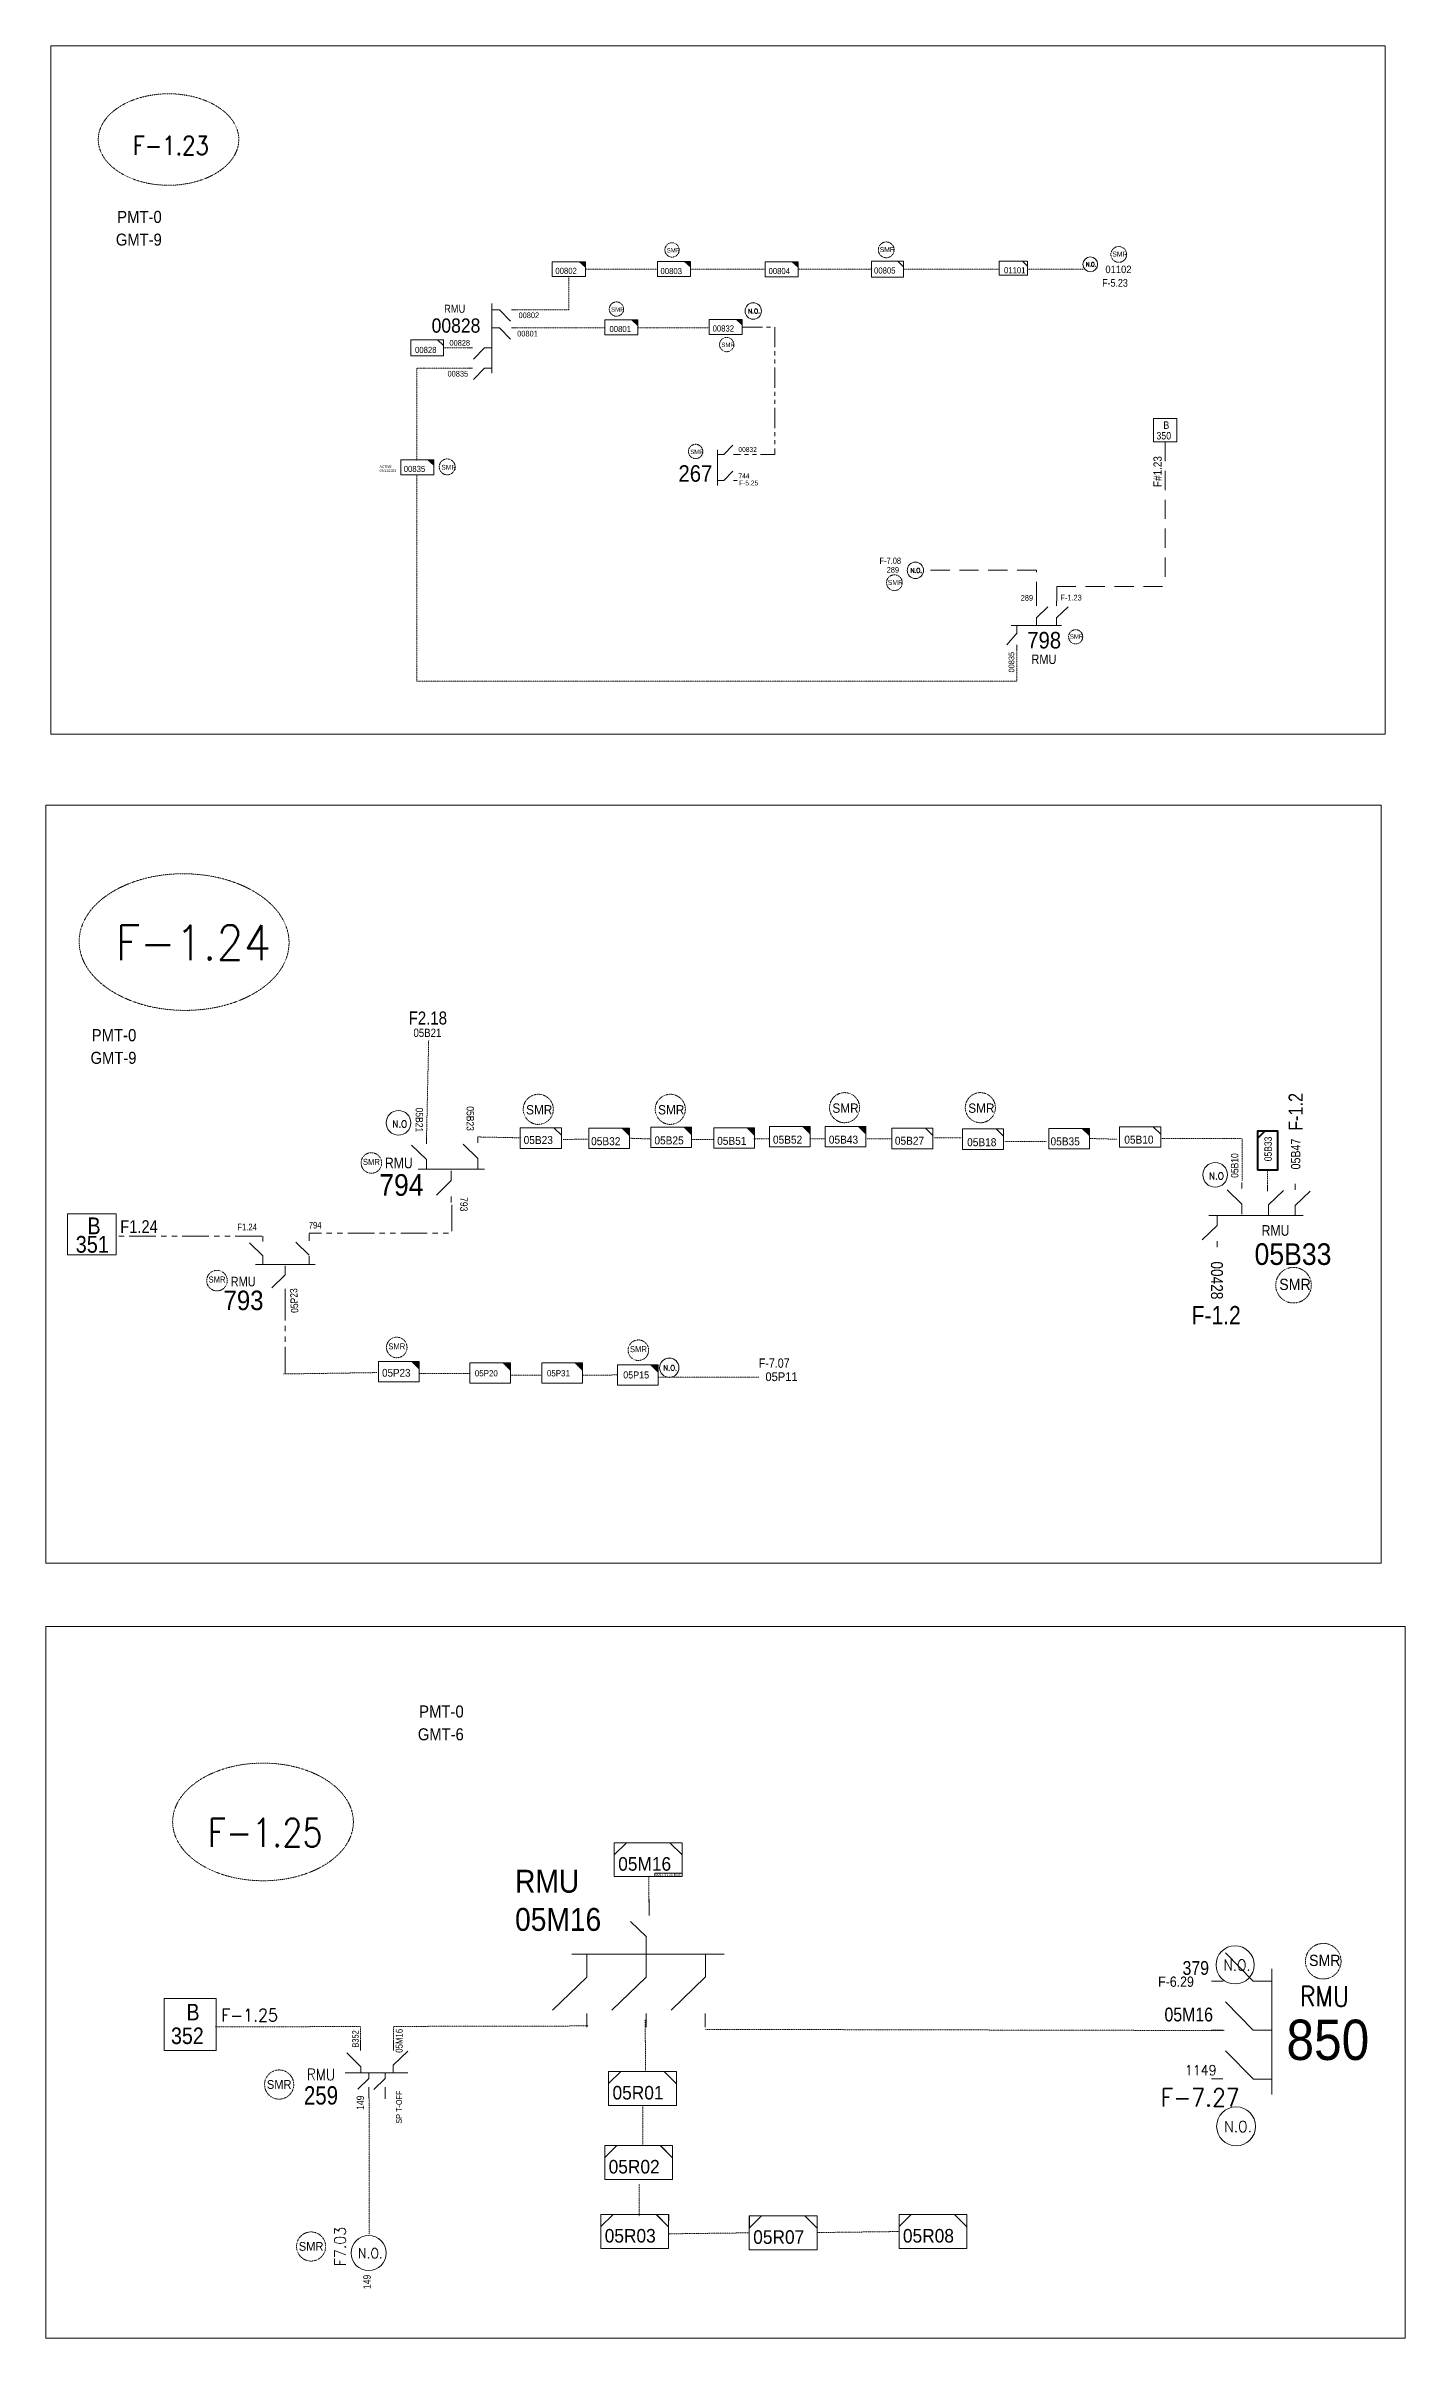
# Model space of a CAD drawing. Header units: metres. Extents: x 65984 to 144644, y -19036 to 23726.
# Drawn here: x 115183 to 116665, y -2188 to 312 of the extents above; entities that cross this region are included whole.
import ezdxf
from ezdxf.enums import TextEntityAlignment as Align

# ---------------------------------------------------------------- set-up
doc = ezdxf.new("R2010")
doc.units = ezdxf.units.M
doc.header["$MEASUREMENT"] = 0
for name, pattern in [('( Phantom )', [2.5, 1.25, -0.25, 0.25, -0.25, 0.25, -0.25]), ('DGN Style 3', [0.013877, 0, -0.013877]), ('HIDDEN2', [2381.25, 1587.5, -793.75])]:
    doc.linetypes.add(name, pattern=pattern)
doc.layers.get('0').update_dxf_attribs({"color": 95, "lineweight": 40})
for name, color, linetype, lineweight in [('CONTRACTOR NAME', 95, 'Continuous', 40), ('d_eos', 111, 'Continuous', 40), ('d_eos no', 121, 'Continuous', 40), ('d_switch', 95, 'Continuous', 40), ('d_tf no', 6, 'Continuous', 40), ('d_ug cable', 95, 'Continuous', 40), ('d_ug main line', 95, 'Continuous', 40), ('d_unit sub', 7, 'Continuous', 40), ('FDR  1  05', 172, 'Continuous', 40), ('fedr no', 95, 'Continuous', 40), ('GRID STATION 01', 7, 'Continuous', 40), ('Level 37', 7, 'Continuous', 0), ('O H MAIN FEEDER', 4, 'Continuous', 100), ('SW N O', 114, 'Continuous', 30)]:
    doc.layers.add(name, color=color, linetype=linetype, lineweight=lineweight)
doc.styles.add('NASKHF', font='naskhf.shx', dxfattribs={"height": 8})
doc.styles.add('Style-Arial', font='arial.ttf')
doc.styles.add('Style-ENGINEERING', font='ENGINEERING.shx')
doc.styles.add('Style-msdefault', font='msdefault.shx')
doc.styles.add('Style-simplex', font='simplex.shx')
doc.styles.add('Style-STANDARD', font='STANDARD.shx')

# ---------------------------------------------------------------- blocks, each defined once
blk = doc.blocks.new('TF_8')
at = {"color": 0, "linetype": 'ByBlock', "lineweight": -2}
blk.add_line((6.3, 4.95), (9.9, 1.35), dxfattribs=at)
blk.add_3dface([(-10.1, 4.95), (9.9, 4.95), (9.9, -5.05), (-10.1, -5.05)], dxfattribs=at)
blk = doc.blocks.new('exist.us-1000kva')
at = {"color": 0, "linetype": 'ByBlock', "lineweight": -2, "flags": 128}
blk.add_lwpolyline([(40, 12.9), (32.8, 20), (40, 20)], close=True, dxfattribs=at)
at = {"color": 0, "linetype": 'ByBlock', "lineweight": -2, "extrusion": (0, 0, -1)}
blk.add_solid([(-40, 12.9), (-32.8, 20), (-40, 20)], dxfattribs=at)
at = {"color": 0, "linetype": 'ByBlock', "lineweight": -2, "xscale": 2, "yscale": 2}
blk.add_blockref('TF_8', (20.2, 10.1), dxfattribs=at)
blk = doc.blocks.new('*U1246')
at = {"layer": 'd_eos', "color": 2, "linetype": 'Continuous', "lineweight": 13, "ltscale": 1.126034}
for p, q in [((-0.7, 11.9), (-0.7, 14.6)), ((11.6, 11.9), (11.6, 14.6)), ((14.6, 0), (-16, 0)), ((-12.6, 0), (-12.6, -4.6)), ((-0.7, 4.6), (6.2, 11.2)), ((-0.7, 0), (-0.7, 4.6)), ((11.6, 4.6), (18.5, 11.2)), ((11.6, 0), (11.6, 4.6)), ((-12.4, -4.5), (-18.5, -11.9)), ((-12.6, -11.8), (-12.6, -14.6))]:
    blk.add_line(p, q, dxfattribs=at)
blk = doc.blocks.new('*U1247')
at = {"layer": 'd_eos', "color": 2, "linetype": 'Continuous', "lineweight": 13, "ltscale": 2.808701}
for p, q in [((2.81, 10.59), (-3.99, 17.6)), ((7.46, 13.65), (7.46, -17.57)), ((-4.63, 10.59), (-7.46, 10.59)), ((7.46, 10.59), (2.81, 10.59)), ((2.81, -1.55), (-3.99, 5.45)), ((-4.63, -1.55), (-7.46, -1.55)), ((7.46, -1.55), (2.81, -1.55)), ((2.81, -13.69), (-3.99, -6.69)), ((-4.64, -13.69), (-7.46, -13.69)), ((7.46, -13.7), (2.81, -13.7))]:
    blk.add_line(p, q, dxfattribs=at)
blk = doc.blocks.new('*U893')
at = {"layer": 'SW N O', "color": 3, "lineweight": 13}
blk.add_circle((0, 0), 16.8, dxfattribs=at)
at = {"layer": 'SW N O', "color": 3, "lineweight": 13, "style": 'Style-STANDARD'}
blk.add_text('N.O.', height=9.6, dxfattribs=at).set_placement((1.7, -0.2), align=Align.MIDDLE_CENTER)
blk = doc.blocks.new('*U1451')
at = {"layer": 'd_eos', "color": 7, "linetype": 'Continuous', "lineweight": 13, "ltscale": 3.398528}
for p, q in [((2.81, 10.59), (-3.99, 17.6)), ((-4.63, 10.59), (-7.46, 10.59)), ((7.46, 10.59), (2.81, 10.59)), ((7.46, 13.65), (7.46, -17.57)), ((2.81, -1.55), (-3.99, 5.45)), ((-4.63, -1.55), (-7.46, -1.55)), ((7.46, -1.55), (2.81, -1.55)), ((2.81, -13.69), (-3.99, -6.69)), ((-4.64, -13.69), (-7.46, -13.69)), ((7.46, -13.7), (2.81, -13.7))]:
    blk.add_line(p, q, dxfattribs=at)
blk = doc.blocks.new('*U2658')
at = {"layer": 'd_unit sub', "color": 30, "linetype": 'Continuous', "lineweight": 13, "flags": 128}
for points in [[(-9.48, 1.38), (-6.07, 4.73), (-9.48, 4.73)], [(9.49, 1.32), (6.02, 4.73), (9.5, 4.73)]]:
    blk.add_lwpolyline(points, close=True, dxfattribs=at)
at = {"layer": 'd_unit sub', "color": 30, "linetype": 'Continuous', "lineweight": 13, "xscale": 0.9486633457507602, "yscale": 0.9486633457507602, "zscale": 0.4380515265747435, "rotation": 359.9999999999999}
blk.add_blockref('TF_8', (0.1, 0.04), dxfattribs=at)
blk = doc.blocks.new('*U3382')
at = {"layer": 'SW N O', "color": 3, "lineweight": 13}
blk.add_circle((0, 0), 16.8, dxfattribs=at)
at = {"layer": 'SW N O', "color": 3, "lineweight": 13, "insert": (1.7, -1.8), "char_height": 9.6, "attachment_point": 5, "line_spacing_factor": 0.6, "style": 'Style-STANDARD'}
blk.add_mtext('N.O', dxfattribs=at)

msp = doc.modelspace()

# ---------------------------------------------------------------- linework, layer by layer
at = {"layer": 'CONTRACTOR NAME', "color": 30, "lineweight": 13, "ltscale": 0.498271, "flags": 128}
for points in [[(115868.5, -1684.5), (115846.8, -1684.5), (115846.8, -1680.6), (115868.5, -1680.6)], [(115876.5, -1684.5), (115868.5, -1684.5), (115868.5, -1680.6), (115876.5, -1680.6)]]:
    msp.add_lwpolyline(points, close=True, dxfattribs=at)
at = {"layer": 'd_eos', "color": 7, "linetype": 'Continuous', "lineweight": 13, "ltscale": 1.126034}
for p, q in [((115669.1, -45), (115669.1, 30.8)), ((115669.1, 24), (115677.3, 24)), ((115669.1, 4.5), (115677.3, 4.5)), ((115677.3, 24), (115689.3, 11.6)), ((115677.3, 4.5), (115689.3, -7.9)), ((115690.4, 24), (115695.4, 24)), ((115690.5, 4.5), (115695.4, 4.5)), ((115647.8, -17.4), (115642.8, -17.4)), ((115660.9, -17.4), (115648.9, -29.8)), ((115669.1, -17.4), (115660.9, -17.4)), ((115647.8, -39.6), (115642.8, -39.6)), ((115660.9, -39.6), (115648.9, -51.9)), ((115669.1, -39.6), (115660.9, -39.6))]:
    msp.add_line(p, q, dxfattribs=at)
at = {"layer": 'd_eos', "color": 2, "linetype": 'Continuous', "lineweight": 13, "ltscale": 0.989388}
for p, q in [((115921.8, -133.7), (115931.6, -123.6)), ((115915.1, -167.6), (115915.1, -128.5)), ((115915.1, -133.7), (115921.8, -133.7)), ((115932.5, -133.7), (115936.6, -133.7)), ((115915.1, -161.9), (115921.8, -161.9)), ((115921.8, -161.9), (115931.6, -151.8)), ((115932.5, -161.9), (115936.6, -161.9))]:
    msp.add_line(p, q, dxfattribs=at)
at = {"layer": 'd_eos', "color": 2, "linetype": 'Continuous', "lineweight": 13, "ltscale": 1.475072}
for p, q in [((115597.8, -902.5), (115581.6, -886.8)), ((115653.9, -901.6), (115637.7, -885.9)), ((115653.9, -884.4), (115653.9, -877.9)), ((115661, -913.2), (115588.8, -913.2)), ((115597.8, -913.2), (115597.8, -902.5)), ((115624.8, -914.8), (115624.8, -925.5)), ((115653.9, -912.4), (115653.9, -901.6)), ((115624.8, -925.5), (115608.6, -941.3)), ((115624.8, -942.8), (115624.8, -949.3)), ((116486.7, -951.4), (116470.5, -935.7)), ((116486.7, -934.2), (116486.7, -927.7)), ((116514.5, -936.9), (116514.5, -930.4)), ((116515.8, -952.1), (116532, -936.4)), ((116544.9, -935.6), (116544.9, -929.1)), ((116544.9, -952.8), (116561, -937.1)), ((116459.6, -974.5), (116443.5, -990.2)), ((116553.5, -963.7), (116450.7, -963.7)), ((116459.6, -963.7), (116459.6, -974.5)), ((116486.7, -962.2), (116486.7, -951.4)), ((116515.8, -962.9), (116515.8, -952.1)), ((116544.9, -963.6), (116544.9, -952.8)), ((116459.6, -991.7), (116459.6, -998.2))]:
    msp.add_line(p, q, dxfattribs=at)
at = {"layer": 'd_eos', "color": 7, "linetype": 'Continuous', "lineweight": 13, "ltscale": 1.475072}
msp.add_line((115597.8, -885.3), (115597.8, -878.8), dxfattribs=at)
at = {"layer": 'd_eos', "color": 2, "linetype": 'Continuous', "lineweight": 13, "ltscale": 1.327564}
for p, q in [((115419.4, -1007.4), (115404.9, -993.3)), ((115470, -1006.7), (115455.4, -992.5)), ((115476.3, -1017.1), (115411.4, -1017.1)), ((115419.5, -1017.1), (115419.5, -1007.4)), ((115443.8, -1018.5), (115443.8, -1028.2)), ((115443.8, -1028.2), (115429.2, -1042.3)), ((115443.8, -1043.6), (115443.8, -1049.5))]:
    msp.add_line(p, q, dxfattribs=at)
at = {"layer": 'd_eos', "color": 7, "linetype": 'Continuous', "lineweight": 13, "ltscale": 1.327564}
for p, q in [((115419.5, -991.9), (115419.5, -986.1)), ((115470, -991.2), (115470, -983.7))]:
    msp.add_line(p, q, dxfattribs=at)
at = {"layer": 'd_eos', "color": 2, "linetype": 'Continuous', "lineweight": 13, "ltscale": 1.194808}
msp.add_line((115469.9, -1008.1), (115469.9, -1016.8), dxfattribs=at)
at = {"layer": 'd_eos', "color": 7, "linetype": 'Continuous', "lineweight": 13, "ltscale": 1.219067}
for p, q in [((115840.6, -1727), (115840.6, -1709.1)), ((115837.6, -1750.3), (115820.2, -1733.5)), ((115837.4, -1769.3), (115837.4, -1750.3))]:
    msp.add_line(p, q, dxfattribs=at)
at = {"layer": 'd_eos', "color": 7, "linetype": 'Continuous', "lineweight": 13, "ltscale": 0.824397}
msp.add_line((115526, -1874.1), (115526, -1863.7), dxfattribs=at)
at = {"layer": 'd_eos', "color": 2, "linetype": 'Continuous', "lineweight": 13, "ltscale": 0.667762}
for q in [(115577.3, -1874.8), (115561.5, -1898.6)]:
    msp.add_line((115561.6, -1890.1), q, dxfattribs=at)
at = {"layer": 'd_eos', "color": 7, "linetype": 'Continuous', "lineweight": 13, "ltscale": 0.667762}
msp.add_line((115561.8, -1874.1), (115561.8, -1863.6), dxfattribs=at)
at = {"layer": 'd_eos', "color": 2, "linetype": 'Continuous', "lineweight": 13, "ltscale": 0.824397}
for p, q in [((115577.6, -1898.5), (115509, -1898.7)), ((115526.4, -1891.8), (115510.9, -1876.7)), ((115526.3, -1898.1), (115526.3, -1892.1)), ((115535.1, -1898.7), (115535.1, -1904.7)), ((115552.7, -1898.7), (115552.7, -1904.7)), ((115535.1, -1904.7), (115523.1, -1916.3)), ((115535.1, -1914.3), (115535.1, -1926.1)), ((115552.7, -1904.7), (115540.5, -1916.6)), ((115552.7, -1914.3), (115552.7, -1926.8))]:
    msp.add_line(p, q, dxfattribs=at)
at = {"layer": 'd_ug cable', "color": 30, "linetype": 'DGN Style 3', "lineweight": 13}
for p, q in [((115526, -1848), (115367.5, -1848.5)), ((115774, -1847.4), (115561.8, -1847.9))]:
    msp.add_line(p, q, dxfattribs=at)
at = {"layer": 'd_ug cable', "color": 234, "linetype": 'DGN Style 3', "lineweight": 13, "flags": 128}
for points in [[(115753, 60.3), (115753, 24), (115695.4, 24)], [(115771, 68.5), (115849.6, 68.5)], [(115885.6, 68.5), (115967, 68.5)], [(116003, 68.5), (116083, 68.5)], [(116118, 68.6), (116222.3, 68.6)], [(116253.1, 68.6), (116314.5, 68.6)], [(115695.4, 4.5), (115792.4, 4.5)], [(115828.5, 4.5), (115906.2, 4.5)], [(115642.8, -17.4), (115616.2, -17.4)], [(115642.8, -39.6), (115587.4, -39.6), (115587.4, -140.2)], [(115587.4, -155.8), (115587.4, -381), (116241.3, -381), (116241.3, -346.3)]]:
    msp.add_lwpolyline(points, dxfattribs=at)
at = {"layer": 'd_ug cable', "color": 4, "linetype": 'DGN Style 3', "lineweight": 13, "flags": 128}
for points in [[(115600.2, -772.7), (115597.8, -880.7)], [(115701.2, -878.9), (115653.9, -877.9)], [(115773.2, -880.3), (115746.3, -880.7)], [(115819.3, -879.3), (115842.4, -880.2)], [(115910.4, -880.8), (115886.9, -880.8)], [(115971.3, -880), (115954.7, -880)], [(116032.5, -880), (116016, -880)], [(116104.2, -880), (116077.6, -880)], [(116180.5, -878.8), (116151.2, -878.8)], [(116227.9, -882.7), (116273.4, -883)], [(116350.7, -880.4), (116320.7, -879.6)], [(116398.3, -879.6), (116398.3, -879.6), (116487.1, -879.6), (116487.1, -925.3)], [(116514.5, -931.3), (116514.5, -931.3), (116514.5, -914.1), (116514.5, -914.1)], [(115543.8, -1134.9), (115441.9, -1136.4)], [(115644.4, -1135.9), (115589.9, -1135.9)], [(115723.6, -1137.6), (115689.5, -1137.6)], [(115806, -1137.5), (115768.2, -1137.6)], [(115960, -1139.8), (115850.4, -1139.8)]]:
    msp.add_lwpolyline(points, dxfattribs=at)
at = {"layer": 'd_ug cable', "color": 30, "linetype": 'DGN Style 3', "lineweight": 13, "flags": 128}
for points in [[(115840.1, -1685), (115840.1, -1713.5)], [(115526, -1869.5), (115526, -1848)], [(115561.9, -1870.3), (115561.8, -1847.9)], [(115836.3, -1840.4), (115836.5, -1897.5)], [(116467.2, -1852.4), (115901.9, -1851.1)], [(115535.4, -2074.6), (115535.2, -1925.9)], [(115833.6, -1934.9), (115833.7, -1977.7)], [(115829.7, -2019.9), (115829.8, -2054.8)], [(115949.8, -2073), (115861.4, -2074.1)], [(116112.9, -2071.6), (116024.5, -2072.7)]]:
    msp.add_lwpolyline(points, dxfattribs=at)
at = {"layer": 'd_ug cable', "color": 2, "linetype": 'DGN Style 3', "lineweight": 0}
for centre, radius in [((115865.5, 89.4), 7.81), ((115804.9, 24.9), 7.81), ((115925.1, -13.8), 7.81), ((115891.2, -130.4), 7.81), ((115620.4, -147.2), 8.67), ((115719.7, -847.8), 16.4), ((115863.6, -847.8), 16.4), ((116053.6, -846), 16.4), ((116201.6, -846), 16.4), ((115537.7, -906.3), 11.2), ((115369.4, -1034.6), 11.2), ((116543, -1039.6), 19.4), ((115565.4, -1107.5), 11.2), ((115828.8, -1110.5), 11.2), ((116575.4, -1776.8), 19.4), ((115437.2, -1911.3), 15.9), ((115472, -2087.9), 15.9)]:
    msp.add_circle(centre, radius, dxfattribs=at)
at = {"layer": 'd_ug cable', "color": 2, "linetype": 'DGN Style 3', "lineweight": 13}
for centre, radius in [((116099, 89.5), 8.6), ((116352.5, 84.5), 8.6), ((116107.9, -273.5), 8.6), ((116305.5, -332.5), 7.74)]:
    msp.add_circle(centre, radius, dxfattribs=at)
at = {"layer": 'd_ug main line', "color": 234, "linetype": 'HIDDEN2', "lineweight": 13, "ltscale": 0.01323}
msp.add_line((116403, -120), (116403, -277.7), dxfattribs=at)
at = {"layer": 'd_ug main line', "color": 234, "linetype": '( Phantom )', "lineweight": 13, "ltscale": 17.64, "flags": 128}
for points in [[(115977.4, 5.3), (115977.4, -133.7), (115936.1, -133.7)], [(115942.1, 5.3), (115977.4, 5.3)]]:
    msp.add_lwpolyline(points, dxfattribs=at)
at = {"layer": 'd_ug main line', "color": 234, "linetype": 'HIDDEN2', "lineweight": 13, "ltscale": 0.01323}
for points in [[(116262.7, -293.6), (116262.7, -260), (116140.9, -260)], [(116284.8, -293.7), (116284.8, -277.7), (116403, -277.7)]]:
    msp.add_lwpolyline(points, dxfattribs=at)
at = {"layer": 'd_ug main line', "color": 4, "linetype": '( Phantom )', "lineweight": 13, "ltscale": 23.107887, "flags": 128}
for points in [[(115625.3, -951.8), (115625.3, -983), (115470, -983)], [(115418.3, -986), (115418.3, -986), (115256.8, -986)]]:
    msp.add_lwpolyline(points, dxfattribs=at)
at = {"layer": 'd_ug main line', "color": 131, "linetype": '( Phantom )', "lineweight": 13, "ltscale": 23.107887, "flags": 128}
msp.add_lwpolyline([(115443.9, -1049.2), (115443.8, -1138.4)], dxfattribs=at)
at = {"layer": 'fedr no', "color": 82, "linetype": 'DGN Style 3', "lineweight": 13, "true_color": 0x1dc70e}
for centre, major_axis in [((115316.6, 209.8), (76.6, 0)), ((115333.6, -665.4), (114.4, -1.1)), ((115419.6, -1624.9), (98.5, 0))]:
    msp.add_ellipse(centre, major_axis=major_axis, ratio=0.651175, dxfattribs=at)
at = {"layer": 'GRID STATION 01', "color": 234, "lineweight": 13, "ltscale": 0.379284, "flags": 128}
msp.add_lwpolyline([(116415.8, -94.5), (116390.3, -94.5), (116390.3, -120), (116415.8, -120)], close=True, dxfattribs=at)
at = {"layer": 'GRID STATION 01', "color": 4, "lineweight": 13, "ltscale": 0.379284, "flags": 128}
msp.add_lwpolyline([(115259.6, -961.8), (115206.3, -961.8), (115206.3, -1006.4), (115259.6, -1006.4)], close=True, dxfattribs=at)
at = {"layer": 'GRID STATION 01', "color": 30, "lineweight": 13, "ltscale": 0.379284, "flags": 128}
msp.add_lwpolyline([(115368.7, -1817.4), (115311.9, -1817.4), (115311.9, -1874.2), (115368.7, -1874.2)], close=True, dxfattribs=at)
at = {"layer": 'O H MAIN FEEDER', "color": 140, "linetype": 'Continuous', "lineweight": 13, "flags": 128}
for points in [[(115188.2, 312), (116643, 312), (116643, -438.8), (115188.2, -438.8)], [(115182.9, -516.1), (116638.6, -516.1), (116638.6, -1342.8), (115182.9, -1342.8)], [(115182.9, -1411.8), (116664.7, -1411.8), (116664.7, -2187.9), (115182.9, -2187.9)]]:
    msp.add_lwpolyline(points, close=True, dxfattribs=at)

# ---------------------------------------------------------------- block references
at = {"layer": 'd_eos', "color": 2, "linetype": 'Continuous', "lineweight": 13, "ltscale": 1.126034, "xscale": 1.8, "yscale": 1.8, "zscale": 1.8}
msp.add_blockref('*U1246', (116263.9, -320), dxfattribs=at)
at = {"layer": 'd_eos', "color": 7, "linetype": 'Continuous', "lineweight": 13, "ltscale": 3.398528, "xscale": 5.324, "yscale": 5.324, "zscale": 5.324, "rotation": 89.99999999999889}
msp.add_blockref('*U1451', (115828.9, -1809), dxfattribs=at)
msp.add_blockref('*U1451', (115828.9, -1809), dxfattribs=at)
at = {"layer": 'd_eos', "color": 2, "linetype": 'Continuous', "lineweight": 13, "ltscale": 2.808701, "xscale": 4.4, "yscale": 4.4, "zscale": 4.4}
msp.add_blockref('*U1247', (116486.5, -1845), dxfattribs=at)
at = {"layer": 'd_unit sub', "color": 30, "linetype": 'Continuous', "lineweight": 13, "xscale": 3.896913863020213, "yscale": 3.896913863020213, "zscale": 3.896913863020213}
for p in [(115839.5, -1666), (115833.3, -1915.5), (115829.1, -1996.2), (115824.8, -2071.5), (115986.7, -2072.9), (116149.9, -2071.5)]:
    msp.add_blockref('*U2658', p, dxfattribs=at)
at = {"layer": 'FDR  1  05', "color": 234, "linetype": 'Continuous', "lineweight": 13, "xscale": 0.9, "yscale": 0.81, "zscale": 0.7681720799818282}
for p in [(115735, 60.3), (115966.9, 60.2)]:
    msp.add_blockref('exist.us-1000kva', p, dxfattribs=at)
at = {"layer": 'FDR  1  05', "color": 2, "linetype": 'Continuous', "lineweight": 13}
for name, p, xscale, yscale, zscale in [('exist.us-1000kva', (115849.6, 60.5), 0.9, 0.81, 0.7681720799818282), ('exist.us-1000kva', (115792.3, -3.2), 0.9, 0.81, 0.7681720799818282), ('exist.us-1000kva', (115906.1, -2.8), 0.9, 0.81, 0.7681720799818282), ('exist.us-1000kva', (115569.8, -155.8), 0.9, 0.81, 0.7681720799818282), ('TF_8', (115722.7, -879.1), 2.240050306450001, 2.240050306450001, 1.006283101268789), ('exist.us-1000kva', (115842.4, -889.5), 1.108235414770001, 1.108235414770001, 1.006283101268789), ('exist.us-1000kva', (116032.5, -888.7), 1.108235414770001, 1.108235414770001, 1.006283101268789), ('TF_8', (116204.6, -880.2), 2.240050306450001, 2.240050306450001, 1.006283101268789), ('exist.us-1000kva', (115545.5, -1144.9), 1.108235414770001, 1.108235414770001, 1.006283101268789), ('exist.us-1000kva', (115806, -1148.5), 1.108235414770001, 1.108235414770001, 1.006283101268789)]:
    msp.add_blockref(name, p, dxfattribs=dict(at, xscale=xscale, yscale=yscale, zscale=zscale))
at = {"layer": 'FDR  1  05', "color": 2, "linetype": 'Continuous', "lineweight": 13, "xscale": 1.741825879491252, "yscale": 1.741825879491252, "zscale": 0.7681720799818282, "rotation": 359.9999999999999}
msp.add_blockref('TF_8', (116100.7, 68.6), dxfattribs=at)
at = {"layer": 'FDR  1  05', "color": 234, "linetype": 'Continuous', "lineweight": 13, "zscale": 0.7681720799818282, "rotation": 359.9999999999999}
for p, xscale, yscale in [((116237.8, 69.5), 1.536344159963656, 1.536344159963656), ((115598.7, -17.3), 1.767727552134189, 1.767727552134189)]:
    msp.add_blockref('TF_8', p, dxfattribs=dict(at, xscale=xscale, yscale=yscale))
at = {"layer": 'FDR  1  05', "color": 4, "linetype": 'Continuous', "lineweight": 13, "zscale": 1.006283101268789}
for name, p, xscale, yscale in [('exist.us-1000kva', (115774.9, -890.4), 1.108235414770001, 1.108235414770001), ('exist.us-1000kva', (115910.9, -890), 1.108235414770001, 1.108235414770001), ('exist.us-1000kva', (116276.3, -890.7), 1.108235414770001, 1.108235414770001), ('TF_8', (116376, -877.9), 2.240050306450001, 2.240050306450001)]:
    msp.add_blockref(name, p, dxfattribs=dict(at, xscale=xscale, yscale=yscale))
at = {"layer": 'FDR  1  05', "color": 131, "linetype": 'Continuous', "lineweight": 13, "xscale": 1.108235414770001, "yscale": 1.108235414770001, "zscale": 1.006283101268789}
for p in [(115971.6, -888.7), (115645, -1146.3), (115723.6, -1146.3)]:
    msp.add_blockref('exist.us-1000kva', p, dxfattribs=at)
at = {"layer": 'FDR  1  05', "color": 4, "linetype": 'Continuous', "lineweight": 13, "xscale": 2.240050306450001, "yscale": 2.240050306450001, "zscale": 1.006283101268789, "rotation": 359.9999999999999}
msp.add_blockref('TF_8', (116127.6, -879.4), dxfattribs=at)
at = {"layer": 'FDR  1  05', "color": 2, "linetype": 'Continuous', "lineweight": 40, "xscale": 2.132143854926176, "yscale": 2.132143854926176, "zscale": 0.4224946439900056, "rotation": 90}
msp.add_blockref('TF_8', (116514.8, -892.5), dxfattribs=at)
at = {"layer": 'SW N O', "color": 3, "lineweight": 13}
for name, p, xscale, yscale, zscale in [('*U893', (116321.4, 73.7), 0.4780125309383873, 0.4780125309383873, 0.4780125309383873), ('*U893', (115954, 22.8), 0.5311250343759859, 0.5311250343759859, 0.5311250343759859), ('*U893', (116130.8, -260), 0.5311250343759859, 0.5311250343759859, 0.5311250343759859), ('*U3382', (115567.3, -862.5), 0.7982329789248547, 0.7982329789248547, 0.7982329789248547), ('*U3382', (116457.6, -919.2), 0.7982329789248547, 0.7982329789248547, 0.7982329789248547), ('*U893', (115862.5, -1129.6), 0.6261825242195761, 0.6261825242195761, 0.6261825242195761), ('*U893', (116479.3, -1780.8), 1.239150627665477, 1.239150627665477, 1.239150627665477), ('*U893', (116480.4, -1956.9), 1.261801750440667, 1.261801750440667, 1.261801750440667), ('*U893', (115534.8, -2095.1), 1.1356215753966, 1.1356215753966, 1.1356215753966)]:
    msp.add_blockref(name, p, dxfattribs=dict(at, xscale=xscale, yscale=yscale, zscale=zscale))

# ---------------------------------------------------------------- texts
at = {"layer": 'CONTRACTOR NAME', "color": 30, "lineweight": 13, "style": 'Style-msdefault', "width": 0.945946}
for s, height, p in [('2017.01.25', 2.73, (115847.7, -1681.1)), ('KIC', 2.29, (115869.9, -1681.4))]:
    msp.add_text(s, height=height, dxfattribs=at).set_placement(p, align=Align.TOP_LEFT)
at = {"layer": 'd_eos no', "color": 7, "linetype": 'Continuous', "lineweight": 13, "style": 'Style-Arial', "width": 0.88}
for s, height, p in [('PMT-0', 13.18, (115260.6, 132)), ('00828', 15.55, (115603.4, 14.7)), ('PMT-0', 13.18, (115232.9, -760.3)), ('PMT-0', 13.18, (115589.8, -1497.9))]:
    msp.add_text(s, height=height, dxfattribs=at).set_placement(p, align=Align.TOP_LEFT)
at = {"layer": 'd_eos no', "color": 2, "linetype": 'Continuous', "lineweight": 13, "style": 'Style-Arial', "width": 0.88}
msp.add_text('267', height=18, dxfattribs=at).set_placement((115872.5, -163.4))
for s, height, p in [('798', 18, (116252.7, -327.2)), ('794', 23.58, (115546.3, -918.5)), ('05B33', 23.58, (116500.5, -993.9)), ('793', 21.22, (115376.6, -1045.5)), ('850', 44, (116535.3, -1840.5))]:
    msp.add_text(s, height=height, dxfattribs=at).set_placement(p, align=Align.TOP_LEFT)
at = {"layer": 'd_eos no', "color": 2, "linetype": 'Continuous', "lineweight": 13, "ltscale": 1.064656, "style": 'Style-msdefault', "width": 0.833333}
msp.add_text('259', height=20.02, dxfattribs=at).set_placement((115464.2, -1933.1))
at = {"layer": 'd_eos no', "color": 7, "linetype": 'Continuous', "lineweight": 13, "attachment_point": 1}
for s, insert, char_height, style in [('\\fArial|b0|i0|c178178|p39;\\H1x;\\W0.88;GMT-9\\P', (115259.2, 107.2), 13.088, 'NASKHF'), ('\\fArial|b0|i0|c178178|p39;\\H1x;\\W0.88;GMT-9\\P', (115231.6, -785.1), 13.088, 'NASKHF'), ('\\fArial|b0|i0|c178178|p39;\\H1x;\\W0.88;GMT-6\\P', (115588.4, -1522.8), 13.088, 'NASKHF'), ('\\fArial|b0|i0|c178178|p39;\\H1x;\\W0.88;RMU\\P05M16', (115694.4, -1677.1), 24.976, 'Style-STANDARD')]:
    msp.add_mtext(s, dxfattribs=dict(at, insert=insert, char_height=char_height, style=style))
at = {"layer": 'd_switch', "color": 55, "linetype": 'Continuous', "lineweight": 30, "style": 'Style-msdefault', "width": 0.857143}
for s, height, p in [('F-5.23', 8.43, (116334.4, 57.7)), ('F-7.08', 6.84, (116091.7, -246.1)), ('F-1.2', 19.99, (116432, -1062.3)), ('F-7.07', 10.13, (115960.1, -1119.5))]:
    msp.add_text(s, height=height, dxfattribs=at).set_placement(p, align=Align.TOP_LEFT)
at = {"layer": 'd_switch', "color": 234, "linetype": 'Continuous', "lineweight": 13, "width": 0.857143}
for s, height, style, p in [('00801', 6.17, 'Style-ENGINEERING', (115696.7, 1.2)), ('00832', 5.26, 'Style-msdefault', (115937.9, -125.6))]:
    msp.add_text(s, height=height, dxfattribs=dict(at, style=style)).set_placement(p, align=Align.TOP_LEFT)
at = {"layer": 'd_switch', "color": 234, "linetype": 'Continuous', "lineweight": 13, "style": 'Style-ENGINEERING', "width": 0.857143}
for s, p in [('00802', (115720.6, 21.2)), ('00835', (115643.2, -42.5))]:
    msp.add_text(s, height=6.17, dxfattribs=at).set_placement(p, align=Align.TOP_RIGHT)
msp.add_text('00828', height=6.17, rotation=0.0004, dxfattribs=at).set_placement((115645.3, -8.9), align=Align.TOP_RIGHT)
at = {"layer": 'd_switch', "color": 231, "linetype": 'Continuous', "lineweight": 13, "style": 'Style-msdefault', "width": 0.857143}
msp.add_text('744', height=5.26, dxfattribs=at).set_placement((115937.9, -154.4), align=Align.TOP_LEFT)
at = {"layer": 'd_switch', "color": 2, "linetype": 'Continuous', "lineweight": 13, "width": 0.857143}
for s, height, style, p in [('F-5.25', 5.26, 'Style-msdefault', (115938.6, -162.1)), ('289', 6.17, 'Style-ENGINEERING', (116099.5, -256.4))]:
    msp.add_text(s, height=height, dxfattribs=dict(at, style=style)).set_placement(p, align=Align.TOP_LEFT)
at = {"layer": 'd_switch', "color": 7, "linetype": 'Continuous', "lineweight": 13, "style": 'Style-ENGINEERING', "width": 0.857143}
for s, height, p in [('289', 6.17, (116245.6, -286.9)), ('F-1.23', 6.17, (116288.8, -286.7)), ('379', 15.09, (116422, -1776.6)), ('05M16', 15.09, (116402.3, -1827.4))]:
    msp.add_text(s, height=height, dxfattribs=at).set_placement(p, align=Align.TOP_LEFT)
for s, height, rotation, p in [('00835', 6.17, 90, (116232.4, -371.4)), ('05B21', 8.09, 270, (115594.1, -845.9)), ('05B23', 8.09, 270, (115649.6, -844.5)), ('793', 8.09, 270, (115642.7, -943.6))]:
    msp.add_text(s, height=height, rotation=rotation, dxfattribs=at).set_placement(p, align=Align.TOP_LEFT)
at = {"layer": 'd_switch', "color": 55, "linetype": 'Continuous', "lineweight": 30, "style": 'Style-msdefault', "width": 0.857143}
msp.add_text('F-1.2', height=15.42, rotation=90, dxfattribs=at).set_placement((116537.6, -871.2), align=Align.TOP_LEFT)
at = {"layer": 'd_switch', "color": 2, "linetype": 'Continuous', "lineweight": 13, "style": 'Style-ENGINEERING', "width": 0.857143}
for s, rotation, p in [('05B10', 90, (116482.9, -895.7)), ('05B33', 89.9996, (116519.3, -877.6))]:
    msp.add_text(s, height=8.09, rotation=rotation, dxfattribs=at).set_placement(p, align=Align.RIGHT)
at = {"layer": 'd_switch', "color": 7, "linetype": 'Continuous', "lineweight": 13, "style": 'Style-ENGINEERING', "width": 0.857143}
for s, height, rotation, p in [('05B47', 10.11, 90, (116550.4, -879.8)), ('00428', 13.01, 269.9996, (116453, -1055.1))]:
    msp.add_text(s, height=height, rotation=rotation, dxfattribs=at).set_placement(p, align=Align.RIGHT)
at = {"layer": 'd_switch', "color": 4, "linetype": 'Continuous', "lineweight": 13, "style": 'Style-ENGINEERING', "width": 0.857143}
for s, height, p in [('F1.24', 13.93, (115264, -968.7)), ('F1.24', 7.28, (115391.6, -972.5)), ('794', 7.28, (115469.5, -970.5))]:
    msp.add_text(s, height=height, dxfattribs=at).set_placement(p, align=Align.TOP_LEFT)
at = {"layer": 'd_switch', "color": 7, "linetype": 'Continuous', "lineweight": 13, "style": 'Style-ENGINEERING', "width": 0.857143}
msp.add_text('05P23', height=8.09, rotation=92.9017, dxfattribs=at).set_placement((115448.8, -1043.2), align=Align.TOP_RIGHT)
at = {"layer": 'd_switch', "color": 251, "linetype": 'Continuous', "lineweight": 13, "insert": (116395.4, -1793.5), "char_height": 11.204, "attachment_point": 1, "style": 'NASKHF'}
msp.add_mtext('\\Fmsdefault;\\H1x;\\W0.9;F-6.29\\P', dxfattribs=at)
at = {"layer": 'd_tf no', "color": 1, "linetype": 'Continuous', "lineweight": 13, "style": 'Style-msdefault', "width": 0.945946}
for height, p in [(4.77, (115859.7, 91.4)), (4.77, (115799.1, 26.9)), (4.77, (115919.3, -11.7)), (5.3, (115614, -145)), (10.18, (115706.4, -843.2)), (10.18, (115850.3, -843.2)), (10.18, (116040.3, -841.4)), (10.18, (116188.4, -841.4)), (6.59, (115528.5, -901.8)), (6.59, (115360.2, -1030.1)), (12.23, (116527.4, -1032.6)), (6.59, (115556.2, -1103)), (6.59, (115819.6, -1106)), (12.23, (116559.9, -1769.8)), (9.57, (115423.8, -1906.4)), (9.57, (115458.6, -2083))]:
    msp.add_text('SMR', height=height, dxfattribs=at).set_placement(p, align=Align.TOP_LEFT)
at = {"layer": 'd_tf no', "color": 1, "linetype": 'Continuous', "lineweight": 40, "style": 'Style-msdefault', "width": 0.945946}
for height, p in [(5.38, (116091.9, 92.5)), (5.38, (116345.4, 87.6)), (5.38, (116100.7, -270.5)), (4.84, (116299.1, -329.8))]:
    msp.add_text('SMR', height=height, dxfattribs=at).set_placement(p, align=Align.TOP_LEFT)
at = {"layer": 'd_tf no', "color": 234, "linetype": 'Continuous', "lineweight": 13, "style": 'Style-msdefault', "width": 0.945946}
for s, p in [('00802', (115738.3, 69.9)), ('00804', (115970.7, 69.7)), ('01101', (116227.4, 70.6)), ('00828', (115585.3, -16.3))]:
    msp.add_text(s, height=6.66, dxfattribs=at).set_placement(p, align=Align.TOP_LEFT)
at = {"layer": 'd_tf no', "color": 2, "linetype": 'Continuous', "lineweight": 13, "style": 'Style-msdefault', "width": 0.945946}
for s, height, p in [('00803', 6.66, (115852.9, 69.7)), ('00805', 6.66, (116085.7, 70.3)), ('01102', 8.09, (116337.9, 72.2)), ('00801', 6.66, (115797.3, 6.5)), ('00832', 6.66, (115909.7, 7.1)), ('00835', 6.66, (115573, -146.1)), ('SMR', 4.77, (115885.4, -128.4)), ('05B23', 8.72, (115703.7, -876.9)), ('05B25', 8.72, (115846.3, -877.3)), ('05B43', 8.72, (116036.4, -876.5)), ('05B18', 8.72, (116187.2, -879.3))]:
    msp.add_text(s, height=height, dxfattribs=at).set_placement(p, align=Align.TOP_LEFT)
at = {"layer": 'd_tf no', "color": 4, "linetype": 'Continuous', "lineweight": 13, "style": 'Style-msdefault', "width": 0.945946}
for s, p in [('05B32', (115777.3, -878.2)), ('05B51', (115914.7, -877.8)), ('05B27', (116108.4, -877.7)), ('05B35', (116278.1, -878.4)), ('05B10', (116358.5, -876.5))]:
    msp.add_text(s, height=8.72, dxfattribs=at).set_placement(p, align=Align.TOP_LEFT)
at = {"layer": 'd_tf no', "color": 131, "linetype": 'Continuous', "lineweight": 13, "style": 'Style-msdefault', "width": 0.945946}
for s, height, p in [('05B52', 8.72, (115975.5, -876.5)), ('05P23', 8.48, (115549.4, -1130.9)), ('05P20', 6.86, (115650.5, -1132.2)), ('05P31', 6.86, (115729.1, -1132.2))]:
    msp.add_text(s, height=height, dxfattribs=at).set_placement(p, align=Align.TOP_LEFT)
at = {"layer": 'd_tf no', "color": 121, "linetype": 'Continuous', "lineweight": 13, "style": 'Style-msdefault', "width": 0.945946}
msp.add_text('05P15', height=7.7, dxfattribs=at).set_placement((115812.3, -1133.6), align=Align.TOP_LEFT)
at = {"layer": 'd_tf no', "color": 7, "linetype": 'Continuous', "lineweight": 13, "style": 'Style-msdefault', "width": 0.945946}
msp.add_text('05P11', height=9.59, dxfattribs=at).set_placement((115967.3, -1134.6), align=Align.TOP_LEFT)
at = {"layer": 'd_tf no', "color": 30, "linetype": 'Continuous', "lineweight": 13, "style": 'Style-msdefault', "width": 0.953514}
for s, p in [('05M16', (115806.8, -1663.3)), ('05R01', (115800.6, -1912.8)), ('05R02', (115796.4, -1993.5)), ('05R03', (115792.1, -2068.8)), ('05R07', (115954, -2070.2)), ('05R08', (116117.2, -2068.8))]:
    msp.add_text(s, height=14.8, dxfattribs=at).set_placement(p, align=Align.TOP_LEFT)
at = {"layer": 'd_tf no', "color": 121, "linetype": 'Continuous', "lineweight": 40, "insert": (115546.7, -145.6), "char_height": 2.639, "attachment_point": 1, "style": 'NASKHF'}
msp.add_mtext('\\Fmsdefault;\\H1x;\\W0.945946;ACTIVE\\P07/11/2023\\P', dxfattribs=at)
at = {"layer": 'fedr no', "color": 6, "linetype": 'Continuous', "lineweight": 13, "style": 'Style-STANDARD', "width": 0.909091}
for s, height, p in [('F-1.23', 20.47, (115319, 203.3)), ('F-1.25', 30.88, (115422, -1636.5))]:
    msp.add_text(s, height=height, dxfattribs=at).set_placement(p, align=Align.MIDDLE_CENTER)
at = {"layer": 'fedr no', "color": 6, "linetype": 'Continuous', "lineweight": 13, "insert": (115343.6, -666), "char_height": 38.05, "attachment_point": 5, "style": 'Style-STANDARD'}
msp.add_mtext('F-1.24', dxfattribs=at)
at = {"layer": 'fedr no', "color": 2, "linetype": 'Continuous', "lineweight": 13, "insert": (115405, -1835.6), "char_height": 13.86, "attachment_point": 5, "style": 'Style-STANDARD'}
msp.add_mtext('F-1.25', dxfattribs=at)
at = {"layer": 'fedr no', "color": 7, "linetype": 'Continuous', "lineweight": 13, "insert": (116441.9, -1895.7), "char_height": 11.04, "attachment_point": 5, "style": 'Style-STANDARD'}
msp.add_mtext('1149', dxfattribs=at)
at = {"layer": 'fedr no', "color": 55, "linetype": 'Continuous', "lineweight": 13, "insert": (116441.3, -1925.4), "char_height": 19.31, "attachment_point": 5, "style": 'Style-STANDARD'}
msp.add_mtext('F-7.27', dxfattribs=at)
at = {"layer": 'fedr no', "color": 2, "linetype": 'Continuous', "lineweight": 13, "insert": (115503.7, -2087.9), "char_height": 12.48, "attachment_point": 5, "rotation": 90, "style": 'Style-STANDARD'}
msp.add_mtext('F7.03', dxfattribs=at)
at = {"layer": 'GRID STATION 01', "color": 234, "linetype": 'Continuous', "lineweight": 13, "style": 'Style-msdefault', "width": 0.888889}
for s, p in [('B', (116401.1, -97.6)), ('350', (116393.5, -109.2))]:
    msp.add_text(s, height=8.1, dxfattribs=at).set_placement(p, align=Align.TOP_LEFT)
at = {"layer": 'GRID STATION 01', "color": 234, "linetype": 'Continuous', "lineweight": 13, "style": 'Style-msdefault', "width": 0.9}
msp.add_text('F#1.23', height=9, rotation=90, dxfattribs=at).set_placement((116390.3, -169.2), align=Align.TOP_LEFT)
at = {"layer": 'GRID STATION 01', "color": 4, "linetype": 'Continuous', "lineweight": 13, "style": 'Style-msdefault', "width": 0.888889}
for s, height, p in [('B', 18.3, (115228.1, -965.7)), ('351', 18.26, (115215.4, -985.9))]:
    msp.add_text(s, height=height, dxfattribs=at).set_placement(p, align=Align.TOP_LEFT)
at = {"layer": 'GRID STATION 01', "color": 30, "linetype": 'Continuous', "lineweight": 13, "style": 'Style-msdefault', "width": 0.888889}
for s, p in [('B', (115336.2, -1823.3)), ('352', (115319.3, -1849.1))]:
    msp.add_text(s, height=18, dxfattribs=at).set_placement(p, align=Align.TOP_LEFT)
at = {"layer": 'Level 37', "color": 7, "linetype": 'Continuous', "lineweight": 13, "style": 'Style-msdefault', "width": 0.86}
msp.add_text('RMU', height=8.82, rotation=0.0004, dxfattribs=at).set_placement((115640.1, 29.7), align=Align.TOP_RIGHT)
at = {"layer": 'Level 37', "color": 2, "linetype": 'Continuous', "lineweight": 13, "ltscale": 0.9, "style": 'Style-msdefault', "width": 0.86}
msp.add_text('RMU', height=10.4, rotation=0.0004, dxfattribs=at).set_placement((116284.5, -351.8), align=Align.TOP_RIGHT)
at = {"layer": 'Level 37', "color": 55, "linetype": 'Continuous', "lineweight": 13, "ltscale": 1.154198, "style": 'Style-msdefault', "width": 0.86}
msp.add_text('F2.18', height=14.23, rotation=0.0004, dxfattribs=at).set_placement((115620.2, -741.1), align=Align.TOP_RIGHT)
at = {"layer": 'Level 37', "color": 7, "linetype": 'Continuous', "lineweight": 13, "ltscale": 0.860352, "style": 'Style-msdefault', "width": 0.86}
msp.add_text('05B21', height=9.13, rotation=0.0004, dxfattribs=at).set_placement((115614, -759.8), align=Align.TOP_RIGHT)
at = {"layer": 'Level 37', "color": 2, "linetype": 'Continuous', "lineweight": 13, "style": 'Style-msdefault', "width": 0.86}
for height, p in [(11.55, (115582.8, -900.5)), (11.55, (116538.5, -974.1)), (10.4, (115411.6, -1030.4))]:
    msp.add_text('RMU', height=height, rotation=0.0004, dxfattribs=at).set_placement(p, align=Align.TOP_RIGHT)
at = {"layer": 'Level 37', "color": 2, "linetype": 'Continuous', "lineweight": 13, "style": 'Style-simplex', "width": 0.854701}
msp.add_text('RMU', height=21.97, dxfattribs=at).set_placement((116576.7, -1815), align=Align.MIDDLE_CENTER)
at = {"layer": 'Level 37', "color": 7, "linetype": 'Continuous', "lineweight": 13, "ltscale": 1.003965, "style": 'Style-msdefault', "width": 0.857143}
msp.add_text('B352', height=7.08, rotation=89.9921, dxfattribs=at).set_placement((115516.8, -1852.1), align=Align.TOP_RIGHT)
at = {"layer": 'Level 37', "color": 7, "linetype": 'Continuous', "lineweight": 13, "ltscale": 1.047409, "style": 'Style-msdefault', "width": 0.857143}
msp.add_text('05M16', height=7.48, rotation=89.9921, dxfattribs=at).set_placement((115564.3, -1850.5), align=Align.TOP_RIGHT)
at = {"layer": 'Level 37', "color": 2, "linetype": 'Continuous', "lineweight": 13, "ltscale": 1.165069, "style": 'Style-simplex', "width": 0.854701}
msp.add_text('RMU', height=12.56, dxfattribs=at).set_placement((115482.8, -1900.3), align=Align.MIDDLE_CENTER)
at = {"layer": 'Level 37', "color": 2, "linetype": 'Continuous', "lineweight": 13, "ltscale": 1.138716, "style": 'Style-msdefault', "width": 0.857143}
for p in [(115521.6, -1923.3), (115528.9, -2118.7)]:
    msp.add_text('149', height=8.19, rotation=89.9921, dxfattribs=at).set_placement(p, align=Align.TOP_RIGHT)
at = {"layer": 'Level 37', "color": 2, "linetype": 'Continuous', "lineweight": 13, "ltscale": 0.926177, "style": 'Style-msdefault', "width": 0.857143}
msp.add_text('SP T-OFF', height=6.35, rotation=89.9921, dxfattribs=at).set_placement((115564.7, -1917.9), align=Align.TOP_RIGHT)

doc.saveas('drawing.dxf')
